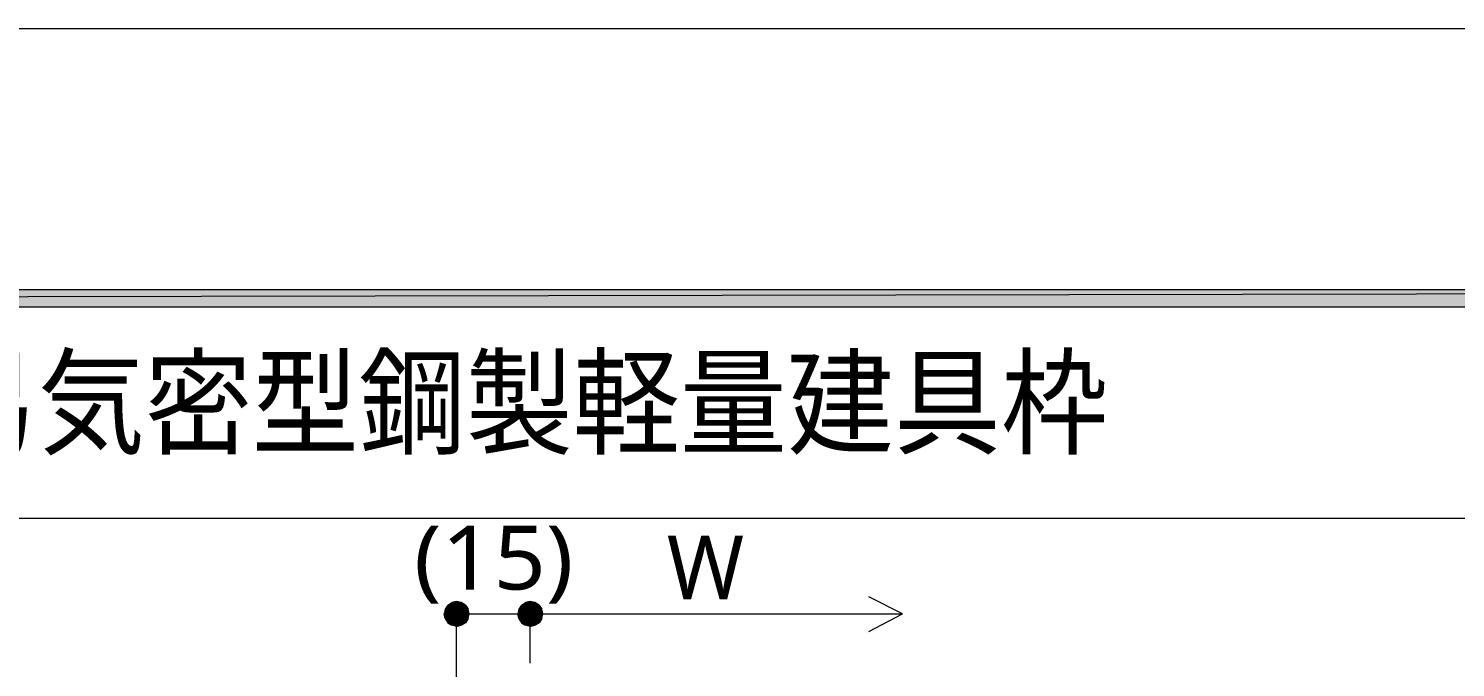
# Model space of a CAD drawing. Header units: millimetres. Extents: x 0 to 420, y 0 to 297.
# Drawn here: x 238.5 to 296.7, y 270.9 to 297 of the extents above; entities that cross this region are included whole.
import ezdxf
from ezdxf.enums import TextEntityAlignment as Align

# ---------------------------------------------------------------- set-up
doc = ezdxf.new("R2010")
doc.units = ezdxf.units.MM
doc.styles.add('kst32b', font='NotoSansJP-Variable.ttf')

msp = doc.modelspace()

# ---------------------------------------------------------------- hatches: boundary and pattern name
h = msp.add_hatch(color=7)
h.paths.add_polyline_path([(394.166, 285.623), (394.166, 286.321), (26.183, 285.623), (394.166, 285.623)])
h.paths.add_polyline_path([(394.166, 286.321), (26.183, 285.623), (26.183, 286.321), (394.166, 286.321)])
h = msp.add_hatch(color=7)
h.paths.add_polyline_path([(255.969, 273.6), (255.778, 273.558), (255.969, 273.092), (255.969, 273.6)])
h.paths.add_polyline_path([(255.778, 273.558), (255.969, 273.092), (255.609, 273.452), (255.778, 273.558)])
h.paths.add_polyline_path([(255.969, 273.092), (255.609, 273.452), (255.503, 273.283), (255.969, 273.092)])
for points in [[(256.159, 273.558), (255.969, 273.6), (255.969, 273.092), (256.159, 273.558)], [(259.165, 273.558), (258.974, 273.6), (258.974, 273.092), (259.165, 273.558)]]:
    msp.add_hatch(color=7).paths.add_polyline_path(points)
h = msp.add_hatch(color=7)
h.paths.add_polyline_path([(256.477, 273.092), (256.434, 273.283), (255.969, 273.092), (256.477, 273.092)])
h.paths.add_polyline_path([(256.434, 273.283), (255.969, 273.092), (256.328, 273.452), (256.434, 273.283)])
h.paths.add_polyline_path([(255.969, 273.092), (256.328, 273.452), (256.159, 273.558), (255.969, 273.092)])
h = msp.add_hatch(color=7)
h.paths.add_polyline_path([(258.974, 273.6), (258.784, 273.558), (258.974, 273.092), (258.974, 273.6)])
h.paths.add_polyline_path([(258.784, 273.558), (258.974, 273.092), (258.614, 273.452), (258.784, 273.558)])
h.paths.add_polyline_path([(258.974, 273.092), (258.614, 273.452), (258.509, 273.283), (258.974, 273.092)])
h = msp.add_hatch(color=7)
h.paths.add_polyline_path([(259.482, 273.092), (259.44, 273.283), (258.974, 273.092), (259.482, 273.092)])
h.paths.add_polyline_path([(259.44, 273.283), (258.974, 273.092), (259.334, 273.452), (259.44, 273.283)])
h.paths.add_polyline_path([(258.974, 273.092), (259.334, 273.452), (259.165, 273.558), (258.974, 273.092)])
h = msp.add_hatch(color=7)
h.paths.add_polyline_path([(255.503, 273.283), (255.461, 273.092), (255.969, 273.092), (255.503, 273.283)])
h.paths.add_polyline_path([(255.461, 273.092), (255.969, 273.092), (255.503, 272.902), (255.461, 273.092)])
h.paths.add_polyline_path([(255.969, 273.092), (255.503, 272.902), (255.609, 272.732), (255.969, 273.092)])
h = msp.add_hatch(color=7)
h.paths.add_polyline_path([(255.609, 272.732), (255.778, 272.627), (255.969, 273.092), (255.609, 272.732)])
h.paths.add_polyline_path([(255.778, 272.627), (255.969, 273.092), (255.969, 272.584), (255.778, 272.627)])
h.paths.add_polyline_path([(255.969, 273.092), (255.969, 272.584), (256.159, 272.627), (255.969, 273.092)])
h = msp.add_hatch(color=7)
h.paths.add_polyline_path([(256.159, 272.627), (256.328, 272.732), (255.969, 273.092), (256.159, 272.627)])
h.paths.add_polyline_path([(256.328, 272.732), (255.969, 273.092), (256.434, 272.902), (256.328, 272.732)])
h.paths.add_polyline_path([(255.969, 273.092), (256.434, 272.902), (256.477, 273.092), (255.969, 273.092)])
h = msp.add_hatch(color=7)
h.paths.add_polyline_path([(258.509, 273.283), (258.466, 273.092), (258.974, 273.092), (258.509, 273.283)])
h.paths.add_polyline_path([(258.466, 273.092), (258.974, 273.092), (258.509, 272.902), (258.466, 273.092)])
h.paths.add_polyline_path([(258.974, 273.092), (258.509, 272.902), (258.614, 272.732), (258.974, 273.092)])
h = msp.add_hatch(color=7)
h.paths.add_polyline_path([(258.614, 272.732), (258.784, 272.627), (258.974, 273.092), (258.614, 272.732)])
h.paths.add_polyline_path([(258.784, 272.627), (258.974, 273.092), (258.974, 272.584), (258.784, 272.627)])
h.paths.add_polyline_path([(258.974, 273.092), (258.974, 272.584), (259.165, 272.627), (258.974, 273.092)])
h = msp.add_hatch(color=7)
h.paths.add_polyline_path([(259.165, 272.627), (259.334, 272.732), (258.974, 273.092), (259.165, 272.627)])
h.paths.add_polyline_path([(259.334, 272.732), (258.974, 273.092), (259.44, 272.902), (259.334, 272.732)])
h.paths.add_polyline_path([(258.974, 273.092), (259.44, 272.902), (259.482, 273.092), (258.974, 273.092)])

# ---------------------------------------------------------------- linework, layer by layer
at = {"lineweight": 13}
msp.add_lwpolyline([(0.191, 0), (0.191, 296.968), (420.158, 296.968), (420.158, 0)], close=True, dxfattribs=at)
at = {"lineweight": 0}
for points in [[(394.166, 285.623), (394.166, 286.321), (26.183, 285.623)], [(394.166, 286.321), (26.183, 285.623), (26.183, 286.321)], [(255.969, 273.092), (255.609, 273.452), (255.503, 273.283)], [(255.778, 273.558), (255.969, 273.092), (255.609, 273.452)], [(255.969, 273.6), (255.778, 273.558), (255.969, 273.092)], [(256.159, 273.558), (255.969, 273.6), (255.969, 273.092)], [(255.969, 273.092), (256.328, 273.452), (256.159, 273.558)], [(256.434, 273.283), (255.969, 273.092), (256.328, 273.452)], [(258.974, 273.092), (258.614, 273.452), (258.509, 273.283)], [(258.784, 273.558), (258.974, 273.092), (258.614, 273.452)], [(258.974, 273.6), (258.784, 273.558), (258.974, 273.092)], [(259.165, 273.558), (258.974, 273.6), (258.974, 273.092)], [(258.974, 273.092), (259.334, 273.452), (259.165, 273.558)], [(259.44, 273.283), (258.974, 273.092), (259.334, 273.452)], [(255.503, 273.283), (255.461, 273.092), (255.969, 273.092)], [(255.461, 273.092), (255.969, 273.092), (255.503, 272.902)], [(255.969, 273.092), (255.503, 272.902), (255.609, 272.732)], [(255.609, 272.732), (255.778, 272.627), (255.969, 273.092)], [(255.778, 272.627), (255.969, 273.092), (255.969, 272.584)], [(256.477, 273.092), (256.434, 273.283), (255.969, 273.092)], [(255.969, 273.092), (255.969, 272.584), (256.159, 272.627)], [(256.159, 272.627), (256.328, 272.732), (255.969, 273.092)], [(256.328, 272.732), (255.969, 273.092), (256.434, 272.902)], [(255.969, 273.092), (256.434, 272.902), (256.477, 273.092)], [(258.509, 273.283), (258.466, 273.092), (258.974, 273.092)], [(258.466, 273.092), (258.974, 273.092), (258.509, 272.902)], [(258.974, 273.092), (258.509, 272.902), (258.614, 272.732)], [(258.614, 272.732), (258.784, 272.627), (258.974, 273.092)], [(258.784, 272.627), (258.974, 273.092), (258.974, 272.584)], [(259.482, 273.092), (259.44, 273.283), (258.974, 273.092)], [(258.974, 273.092), (258.974, 272.584), (259.165, 272.627)], [(259.165, 272.627), (259.334, 272.732), (258.974, 273.092)], [(259.334, 272.732), (258.974, 273.092), (259.44, 272.902)], [(258.974, 273.092), (259.44, 272.902), (259.482, 273.092)]]:
    msp.add_lwpolyline(points, close=True, dxfattribs=at)
at = {"lineweight": 13}
for points in [[(394.166, 276.987), (26.183, 276.987)], [(272.775, 272.373), (274.151, 273.092), (272.775, 273.791)], [(255.969, 262.297), (255.969, 273.092)], [(255.969, 273.092), (258.974, 273.092)], [(258.974, 273.092), (274.151, 273.092)], [(258.974, 271.081), (258.974, 273.092)]]:
    msp.add_lwpolyline(points, dxfattribs=at)

# ---------------------------------------------------------------- texts
at = {"style": 'kst32b'}
for s, height, p, p2 in [('簡易気密型鋼製軽量建具枠', 3.49081, (230.166, 279.971), (282.528, 279.971)), ('(15)', 2.5989, (254.233, 274.087), (260.73, 274.087))]:
    msp.add_text(s, height=height, dxfattribs=at).set_placement(p, p2, align=Align.FIT)
msp.add_text('W', height=2.599, dxfattribs=at).set_placement((264.541, 273.685))

doc.saveas('drawing.dxf')
